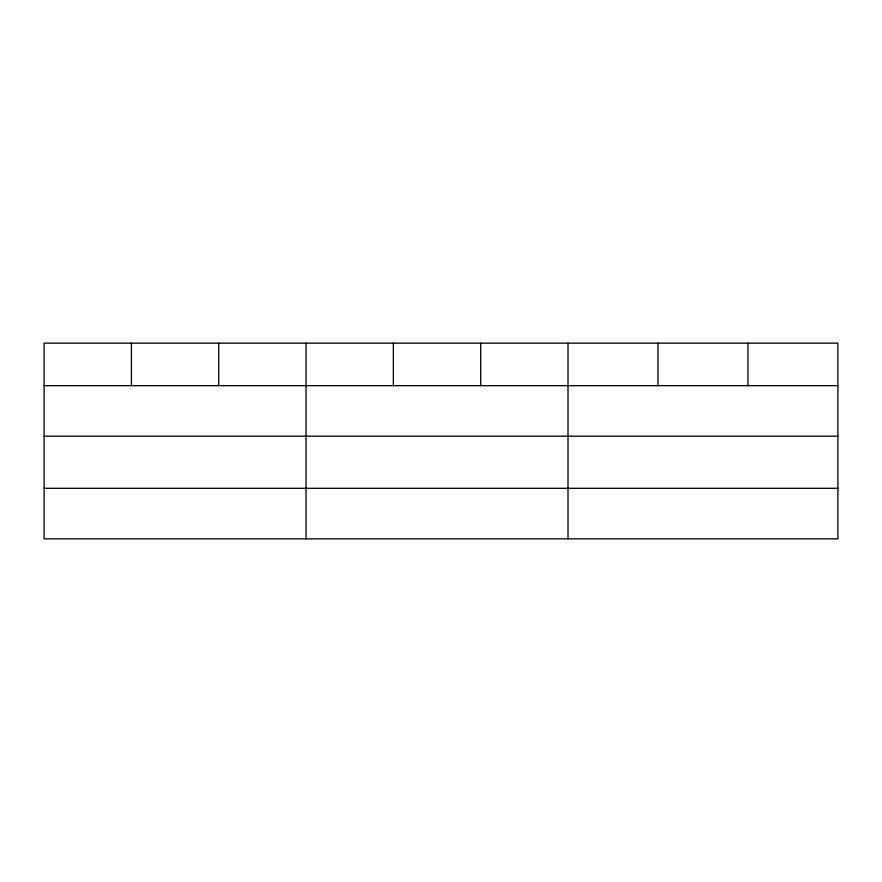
<?xml version="1.0" encoding="UTF-8"?>
<svg xmlns="http://www.w3.org/2000/svg" width="882" height="882" viewBox="0 0 882 882"><rect width="100%" height="100%" fill="white"/><g stroke="black" fill="none" stroke-linecap="round" stroke-linejoin="round"><path stroke-width="1.32" d="M837.9 436.204L837.9 343.153L44.1 343.153L44.1 538.847L837.9 538.847L837.9 436.204L44.1 436.204M44.1 385.655L837.9 385.655M44.1 488.297L837.9 488.297M747.936 343.153L747.936 385.655M657.972 343.153L657.972 385.655M568.008 343.153L568.008 538.847M480.69 343.153L480.69 385.655M393.372 343.153L393.372 385.655M306.054 343.153L306.054 538.847M218.736 343.153L218.736 385.655M131.418 343.153L131.418 385.655"/></g></svg>
